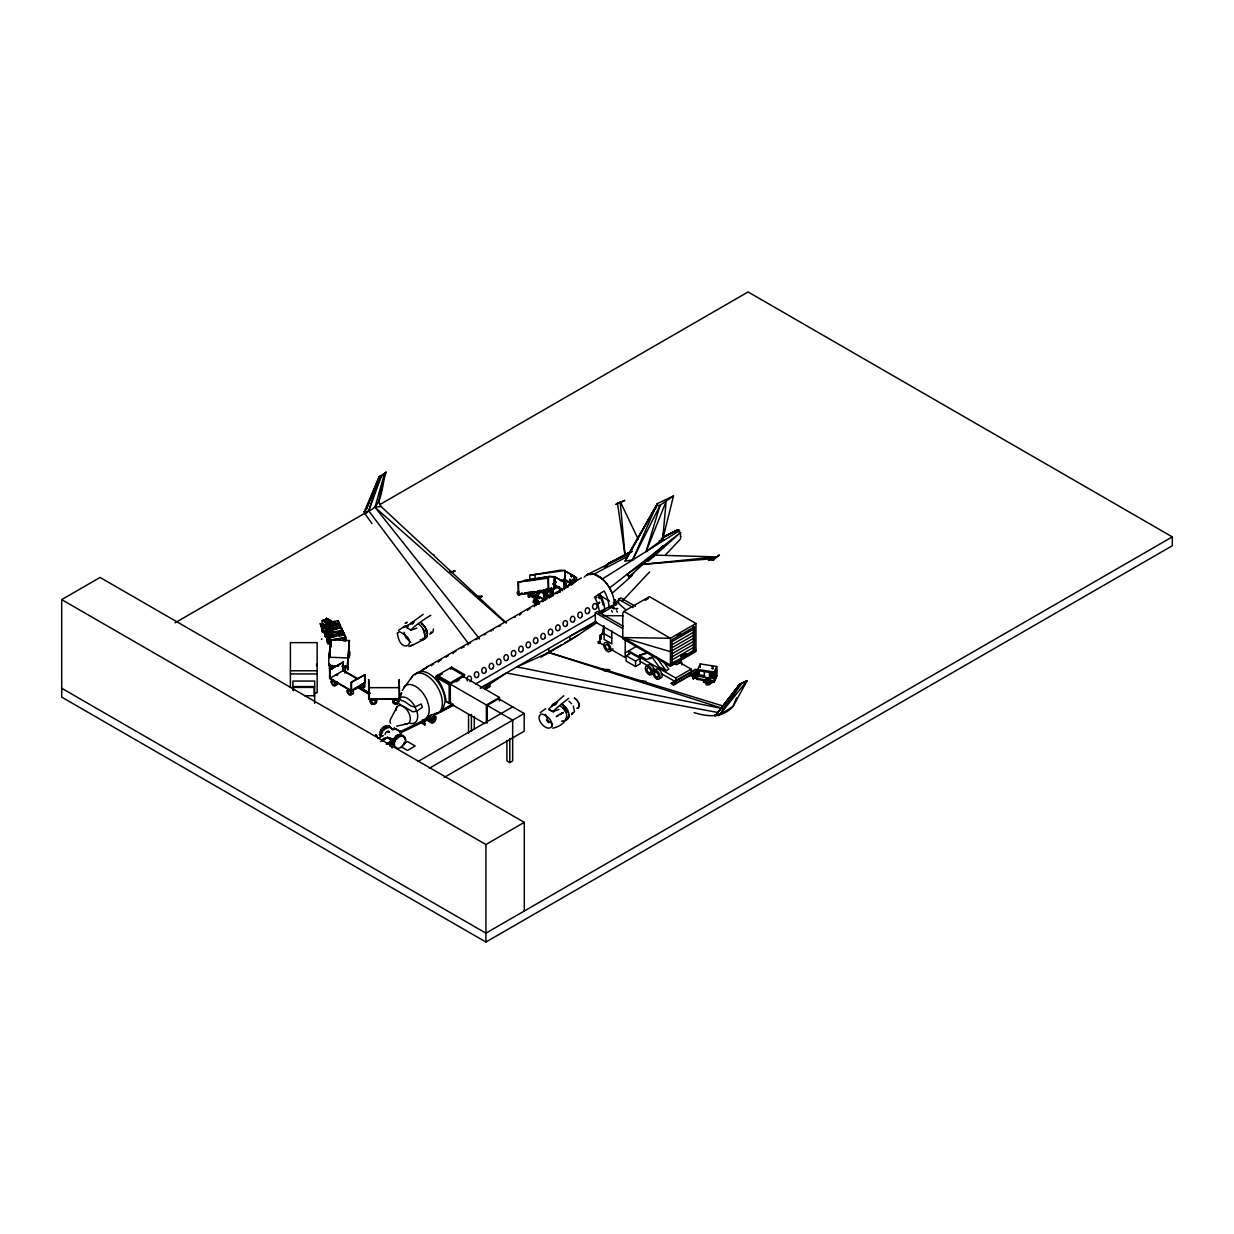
<?xml version="1.0" encoding="UTF-8"?>
<svg xmlns="http://www.w3.org/2000/svg" width="1234" height="1234" viewBox="0 0 1234 1234"><rect width="100%" height="100%" fill="white"/><g stroke="black" fill="none" stroke-linecap="round" stroke-linejoin="round"><path stroke-width="1.5" d="M326.177 634.153L326.47 633.289L325.575 633.69M326.486 633.721L325.791 633.351M327.596 626.209L327.612 621.165M539.813 590.284L539.813 593.415L538.626 594.094L538.626 590.978M532.24 594.372L532.24 592.521L534.075 591.456L538.626 594.094M420.208 639.798L423.092 639.844C427.874 635.34 423.247 627.489 418.912 624.311M326.47 633.906L325.745 633.243M546.986 589.25L547.911 589.266M615.411 602.886L615.427 601.359M329.509 668.273L329.617 666.622M329.833 666.298L329.941 664.648M347.803 667.347C347.464 675.661 348.636 661.162 347.726 667.455M349.299 654.699L349.392 656.01M349.5 654.359L349.608 652.709M425.082 636.451L423.108 628.908M424.018 638.981L422.444 638.595L425.314 638.641C430.095 634.137 425.483 626.286 421.133 623.108L422.475 624.281M567.81 719.036L565.388 720.255C572.699 717.633 567.316 707.067 562.288 704.521M327.056 629.664L328.738 630.296L329.154 633.644M328.738 630.296L330.218 626.841L328.491 626.579L327.072 629.618L328.815 629.88M345.458 667.178L345.474 668.088L345.551 666.067M662.859 533.828L662.689 539.428L646.107 551.521L660.097 505.261L673.486 495.975L662.689 539.428L659.187 541.016M326.439 619.746L326.902 620.054A1.589 0.91 60 0 0 326.1 619.699L325.668 619.838A1.589 0.91 60 0 1 326.424 620.455L326.917 620.193M326.254 620.378L325.375 619.746M387.152 744.333C401.497 741.588 385.394 733.089 381.692 740.755M329.54 666.746L329.725 663.892M329.833 667.779L329.91 666.175M332.039 665.234L331.961 669.414M345.366 665.758L345.366 670.216L345.659 666.792M349.284 653.202L349.284 657.66L349.453 655.285M349.5 655.856L349.577 654.236M536.188 600.727L533.489 602.285L533.304 601.189A5.013 2.9 60 0 1 536.065 599.539A5.013 2.9 60 0 1 539.721 603.349M570.031 580.319L571.249 581.168L573.085 580.073L572.561 579.301L573.1 580.057L571.249 581.168L570.062 580.335M329.308 631.515L331.499 631.901L329.833 635.294L327.704 634.97L330.388 629.17L332.532 629.51L331.745 631.176L330.002 631.361M393.091 743.408L392.381 741.31L393.523 741.14L387.383 737.562M517.694 592.644L518.373 592.844M518.511 592.49L518.928 591.61M332.131 665.913L332.1 667.563M596.392 597.78L596.963 597.457M537.037 603.981A1.758 1.018 60 0 1 536.667 603.195L536.667 602.13A1.758 1.018 60 0 1 537.299 601.729L538.209 602.192A1.758 1.018 60 0 1 538.734 602.871A1.913 1.111 60 0 0 536.713 601.776A1.913 1.111 60 0 0 536.836 604.12M716.306 676.433L716.306 675.584M329.663 665.712L329.848 665.419M329.786 667.224L329.617 669.599L329.601 667.501M347.849 666.422L348.019 664.046L348.034 666.144M347.973 667.933L347.787 668.211M349.33 653.773L349.5 651.398L349.515 653.496M680.52 537.345L680.52 533.535M327.18 631.823L327.457 630.867L326.532 631.5M328.383 627.458C329.185 628.708 328.229 626.471 328.846 628.121M330.064 632.44C328.074 634.261 330.727 631.7 329.817 633.135M330.002 632.857L328.969 633.273L329.601 632.672M332.44 626.687L332.44 628.276L330.743 627.628L332.347 628.924L331.699 627.798L330.758 629.417M332.64 627.983L332.393 628.924L332.285 628.137M537.16 592.706L536.991 591.718M321.287 626.533C325.221 641.695 318.063 621.72 324.881 625.407M325.174 630.728L324.357 631.546M338.795 624.851L339.196 623.509L340.306 626.841M381.676 735.665L380.89 734.091L382.309 733.058L381.676 731.777L382.741 732.163L382.355 730.621L384.514 729.834L384.082 728.692L386.026 728.646L385.131 727.921L387.615 727.859L386.566 726.332L383.851 726.625L384.73 727.366L383.064 727.165L382.339 727.782L383.219 728.507L381.028 729.263L381.584 730.497L380.488 730.112L380.936 731.685L379.702 731.855L380.365 733.459L379.362 734.415L380.596 736.605M568.905 714.964L567.671 718.435L565.619 719.376M538.163 602.161C539.798 606.202 533.412 597.966 536.204 605.262A2.36 1.357 60 0 1 535.911 601.729A2.36 1.357 60 0 1 538.579 604.29M328.861 657.259L330.851 639.844L349.438 640.569L347.386 666.422L341.818 666.206M329.879 656.164L330.064 647.171M347.386 666.422L349.438 640.569M563.815 580.566L564.848 580.52M329.262 635.34L329.231 639.628M396.901 706.943L391.409 717.648C391.996 716.445 388.479 721.674 390.669 723.278M422.599 722.075C419.699 723.386 423.293 721.288 421.241 723.201C423.324 723.556 422.043 720.671 420.948 722.414C420.979 724.512 423.709 722.306 422.506 723.417M424.419 723.232C425.591 725.669 423.771 723.864 425.607 723.726C423.617 725.083 427.165 724.42 423.725 724.281C427.211 721.828 423.617 727.304 424.65 723.17M424.573 724.96L424.558 723.818M614.285 608.254L612.496 607.776L613.838 609.025L614.409 607.868M699.262 676.433L699.262 670.849L709.427 672.422L709.427 678.006L699.262 676.433L699.524 674.905L704.614 675.692L704.352 677.219L704.352 671.635M422.352 722.137L421.334 723.031M424.342 724.497L424.712 723.911M393.199 744.503L395.034 746.986L393.692 744.642L394.556 745.058L394.217 741.233L395.25 741.603L394.803 740.03L396.839 739.166L396.376 737.994L398.258 737.839L397.379 737.114L399.831 736.883L398.752 735.341L396.854 735.31L396.083 735.803L396.978 736.544L395.327 736.436L395.528 737.839L393.461 738.672L394.047 739.937L392.427 740.462M535.849 600.48L536.065 601.313L535.849 600.48A3.887 2.237 60 0 1 536.142 599.94M602.038 634.507L603.75 625.947M329.293 636.034L331.422 636.358L331.499 631.901M392.736 739.12L398.659 735.479M431.746 718.898C432.779 722.8 433.967 714.717 431.838 719.407M537.608 601.791C538.78 603.318 536.605 604.382 537.191 602.932M538.718 604.321L538.209 602.948M424.542 724.713L424.388 724.25M422.259 723.587L421.581 721.72L423.632 723.864L425.637 720.132L423.216 722.785L425.637 720.132M714.625 680.057L716.491 674.643L716.491 668.165L714.44 672.592L714.44 679.07M716.399 676.247L716.399 675.384M355.13 689.158L355.932 689.158M422.105 722.769L421.519 721.628M426.964 636.713L427.303 635.248M330.928 636.173L329.308 639.706M568.55 717.88L568.92 716.399M405.508 742.266L405.739 741.403M394.34 728.214L400.649 731.5L400.402 734.739M427.859 716.229L428.244 717.077M432.61 718.959L432.61 718.065M365.295 514.162L364.184 511.925C383.481 509.935 381.105 485.764 386.088 472.19L379.1 476.956L368.781 510.861L365.295 514.162L371.928 523.555M331.36 629.834L330.496 630.019L331.144 629.525M536.589 602.254L538.672 603.765M538.548 603.734L538.07 602.5L538.795 602.871A2.113 1.219 60 0 0 537.361 601.575M328.815 628.029L328.892 627.103M332.378 628.692L331.73 628.445M536.836 603.441L538.487 602.285M655.408 509.071L657.275 503.642L673.486 495.975M329.077 633.844L325.73 633.335M330.619 630.636L330.758 629.062L329.925 630.158M332.023 629.325L331.344 631.114M632.61 559.989L657.275 503.642L625.098 561.054L632.61 559.989L660.097 505.261L656.565 505.662L626.98 556.735L594.017 574.149L586.782 574.782L584.222 577.157M421.303 722.831L421.596 723.217M384.298 475.537L386.088 472.19L381.183 476.478L368.781 510.861L468.041 643.037M324.527 621.103L324.126 620.964A1.589 0.91 60 0 1 324.928 621.535L324.851 620.887M330.203 620.702L329.385 620.239L330.218 620.687A1.589 0.91 60 0 0 329.416 620.224L328.984 620.702A1.589 0.91 60 0 1 329.709 621.103L329.154 620.779M329.894 623.772L329.879 623.926A1.589 0.91 60 0 0 329.077 623.417L328.583 623.772A1.589 0.91 60 0 1 329.401 624.157L329.185 623.463M332.255 625.067L330.635 627.474L330.558 622.63L332.301 621.627L336.666 624.157L335.108 625.052L330.727 622.538M333.01 623.077L339.088 623.309M333.026 623.016A1.589 0.91 60 0 1 333.828 623.478L333.134 622.738M331.761 628.445L332.625 628.214M431.221 631.87L429.848 634.276M379.1 476.956L366.282 509.102L364.184 511.925L379.1 476.956L381.183 476.478L380.195 475.599L366.282 509.102L368.627 503.95M646.107 551.521L666.129 501.451L662.689 539.428L664.077 540.245M736.652 697.765L733.027 706.48C722.522 718.203 707.838 716.908 694.11 712.604M571.851 714.255L572.422 712.882M398.011 700.31L401.682 692.721L399.754 698.028L401.143 700.496C406.618 701.02 409.441 707.144 415.087 706.897L421.226 703.997L422.429 707.298L416.83 711.185L412.835 711.802L397.703 703.056M331.113 629.417L330.496 630.173L330.789 629.417M331.776 628.476L330.882 630.219M402.253 690.438L412.264 676.448M436.975 713.036A22.798 13.158 60 0 0 440.322 712.003L442.883 709.627L445.042 701.575A22.798 13.158 60 0 0 433.088 676.695A22.798 13.158 60 0 0 414.963 674.89M571.342 584.715L572.807 584.098M377.265 485.07L381.183 476.478M321.534 639.474L321.904 638.672M325.745 634.245L325.205 635.34M325.051 635.325L325.714 633.597M324.897 636.374L325.714 634.261M326.516 633.119L325.745 634.754L327.38 634.955L328.121 633.366L326.979 634.893L326.917 632.934M326.979 632.656L327.735 631.037L328.182 633.057L328.182 631.145L326.532 630.852L325.776 632.471L327.38 632.718L328.136 631.098M328.275 629.803L329.771 626.841M325.437 634.199L325.807 635.202M325.205 636.482L326.27 636.651L326.779 633.752L326.809 635.356M326.779 635.587L326.27 636.651L324.851 636.389L325.174 635.479M330.018 631.392L329.817 631.746M330.311 630.127L330.851 629.047M328.784 634.014L330.234 630.913M329.293 635.217L330.897 631.762M332.563 630.25L333.612 628.06A1.589 1.249 24.9 0 1 334.522 627.705L334.491 627.504A1.589 1.249 24.9 0 0 333.535 627.828L333.843 627.844M333.704 629.448L332.794 629.818A1.589 1.249 24.9 0 1 333.751 629.371L334.491 627.504M331.36 635.587L332.517 634.029L331.314 635.541M331.422 636.358L329.848 639.783L327.642 639.382L327.642 635.294L329.771 635.633L329.771 639.706M690.068 675.553C689.868 672.777 690.5 677.759 693.354 676.062L697.133 679.394L704.707 680.566M692.752 674.921L693.678 674.258L693.755 678.7L692.69 678.53L693.755 678.546M692.752 675.291L694.48 675.137L692.937 674.905M692.69 678.53L694.032 677.944L693.755 678.7M697.673 678.577L697.673 669.46L700.233 663.923L716.753 666.483L716.753 676.494L714.178 682.032L710.398 681.446M703.503 681.785L706.388 678.762L709.997 679.317L712.265 681.739L711.648 683.05L709.272 680.829L705.894 680.304L703.503 681.785L705.771 680.073L709.396 680.628L711.648 683.05M703.874 681.847L706.496 679.009L709.874 679.533L711.895 681.677L711.293 682.988M705.894 680.304L706.388 678.762M709.272 680.829L709.997 679.317M714.178 682.032L714.178 672.021L716.753 666.483M714.44 674.797L716.491 670.37M716.753 675.6L714.178 681.137L697.133 678.499L693.354 675.152L693.354 676.062M387.692 737.3L381.769 741.218M421.92 722.677L423.632 723.864M326.054 619.067L328.491 620.039M328.151 620.501L328.043 620.378A1.589 0.91 -60 0 1 328.753 619.561L328.568 619.777M423.154 723.587L425.159 719.854M325.915 619.159L326.486 618.219L328.861 619.622L326.223 618.635M558.94 709.442L552.477 711.756L548.76 708.995L563.784 695.745M553.65 711.787L555.269 709.195L568.596 698.321M431.021 718.82L431.622 717.772M625.098 561.054L656.565 505.662M393.985 729.664L394.17 728.106L400.279 731.639L400.649 734.754M410.783 624.219L411.462 623.062M623.895 611.385L622.769 613.236L622.769 638.765L670.432 666.283L695.961 651.537L695.961 623.509L649.423 596.639L623.895 611.385L670.432 638.256L695.961 623.509M407.035 626.995L407.174 627.875L408.886 624.666L423.169 614.362M416.676 628.091C401.266 634.677 428.09 616.491 430.789 615.334M329.108 623.17L328.383 622.584L327.488 623.91M552.693 728.153C565.481 725.885 572.607 713.591 560.205 705.802M728.862 701.082L720.594 713.668L747.141 680.628L740.23 683.775L714.872 715.982L720.594 713.668L739.135 684.824L747.141 680.628L733.027 706.48L718.358 715.581L714.548 714.98M732.996 694.788L740.23 683.775M578.376 708.1C580.859 704.552 577.435 700.002 574.319 698.028M557.922 715.951L556.241 716.676L558.508 714.964M720.594 713.668L741.233 684.037L739.135 684.824L715.982 715.026L739.135 684.824M537.993 603.981L537.592 602.948L537.33 604.197M614.733 600.017C617.093 600.649 614.054 599.323 615.396 600.387M404.181 744.858L402.685 744.873M326.594 618.28L326.64 618.388A1.589 0.91 -60 0 0 325.93 619.221M389.126 732.441L388.355 731.669L387.954 732.533M633.705 573.193L629.433 576.509L663.105 546.215L663.722 547.526L663.105 546.215L655.146 555.13L627.366 574.072L629.433 577.959L627.366 574.072M622.491 600.85L649.67 571.851M665.203 555.269L680.721 538.703M570.494 584.206L572.237 583.111L569.383 584.191L571.064 584.978M617.632 601.452L616.398 601.482M344.579 636.05L346.106 640.616M344.888 637.253L345.52 640.631L344.888 638.718M536.481 598.536L537.962 597.827M614.1 604.351L615.272 605.354L616.907 603.827L615.257 605.323L613.822 604.598M425.823 667.933L427.103 667.1L425.992 667.748M426.193 667.625L425.622 668.057M536.898 592.922L537.453 591.765M573.702 582.109L575.183 581.152M325.467 619.946L325.822 619.977M328.691 623.432L330.542 624.512M632.286 575.414L612.141 593.292C608.686 585.07 602.763 577.08 594.017 574.149L602.362 578.962L679.502 530.574L678.083 529.756L661.285 538.626M648.004 561.47L680.721 532.425L609.581 587.955M708.331 560.359L713.992 559.835L713.992 558.57L712.635 560.375L719.422 555.022L713.992 558.57L642.282 564.385L663.105 546.215M402.87 746.323L401.266 746.2M332.748 629.772L333.226 629.309M615.627 504.351L624.774 500.372L621.843 501.868M561.624 721.227L565.727 720.332M412.449 622.291L411.462 623.077L413.791 621.998M553.279 704.074L551.521 706.064L553.279 704.059L556.364 704.059M412.264 624.08L413.112 623.417M554.313 703.596L556.812 702.424L555.362 702.778M540.276 712.65L545.675 708.625M548.806 591.626L549.022 591.472A4.705 2.715 60 0 1 550.58 591.487M425.437 637.901L426.285 637.299A8.437 4.643 62.8 0 0 426.933 636.405M478.422 598.937L482.108 596.331L476.278 595.96M559.619 714.856L561.717 713.283L559.449 714.409M643.546 683.081L645.999 681.338L640.168 680.967M551.505 595.945L550.595 596.577A2.977 0.925 -43.5 0 1 552.261 595.791M398.582 630.343L405.384 625.746M674.736 532.548L675.584 532.224M677.42 530.99L680.165 532.579M541.001 657.136L570.093 640.338L596.762 622.754M555.254 593.847L560.483 591.672M452.014 572.823L454.93 571.034L454.035 570.509M560.946 714.008L563.306 712.558L561.038 713.931M423.092 639.86L410.243 646.338M453.618 705.293L440.322 712.003L453.14 704.352M480.381 688.063L485.193 685.194L485.471 689.204L490.222 686.459M631.87 551.135L607.56 563.892L607.56 565.326L604.228 567.023M571.512 575.337L571.496 576.587C574.18 576.016 569.321 574.643 571.496 576.587L571.99 575.538M379.949 504.521L748.082 291.964L1172.3 536.883L1172.3 545.752L485.918 942.036L61.7 697.117L61.7 599.616L100.077 577.45L524.296 822.368L524.296 911M175.043 622.815L364.955 513.174M324.187 620.748L324.773 620.856A1.589 0.91 60 0 1 325.421 621.257L325.452 621.134M325.884 620.116L326.393 619.823M325.421 621.149L324.727 621.412M326.933 620.872L329.308 619.915L331.437 621.149M328.815 625.407L326.177 627.026C318.033 624.697 324.064 622.26 327.056 626.517M322.244 624.759L323.354 623.833M322.259 620.687L326.131 622.908L327.874 622.723M326.331 626.934L326.331 623.278L327.596 622.553M331.53 621.304L329.879 622.044L327.766 620.872M327.488 625.808L328.645 625.144M329.817 625.268L330.99 624.589L330.866 627.35M330.943 625.499L333.211 626.224L333.211 627.828L332.208 628.399L332.208 627.443M332.671 625.345L332.162 625.669A1.589 0.91 60 0 0 331.36 625.268L331.853 624.882A1.589 0.91 60 0 1 332.686 625.329L332.609 625.422A1.589 0.91 60 0 0 331.853 624.99L330.866 625.792M334.553 623.787L334.414 623.478M331.236 621.473L331.159 625.916M335.278 629.433L335.278 625.36L336.851 624.45L336.851 628.538L335.093 629.556L332.193 627.875M332.116 627.335L327.642 626.085M364.724 674.489L364.724 682.649L351.181 690.469L351.181 682.309L365.033 674.674L365.033 683.405L351.505 691.21L329.601 678.561L329.601 669.846L343.129 662.041L343.53 670.432L358.199 678.885M329.601 669.846L343.53 662.257M407.852 625.36L406.217 626.286M329.987 670.077L329.987 678.237L343.53 670.432M518.064 582.093L543.67 577.867L548.451 578.129L548.652 589.806L518.28 594.788L518.064 582.093L548.451 578.129M529.71 575.368L560.406 570.201L565.187 570.463L529.71 575.368L529.818 580.798M535.217 574.196L534.924 579.857M351.181 682.309L365.033 674.674M357.644 687.261L358.678 686.675L369.845 693.122L368.812 694.125L357.644 687.261L368.812 693.724L369.845 693.122M549.624 576.432L524.049 580.643L549.624 576.432L554.405 576.679L554.236 588.587L554.405 576.679M522.198 592.814L518.99 594.665L517.216 593.647L517.216 592.197L518.666 593.292M562.581 590.685L554.59 586.119L554.791 576.849L564.447 582.093L564.447 588.757M571.095 582.972L564.848 579.363L565.064 570.91L576.679 577.62L576.263 580.998M532.27 593.03L529.185 594.819L535.741 598.598L538.163 597.611L535.741 599.014L529.185 595.22L532.27 593.431M528.106 592.243L528.106 596.762L529.016 597.302L532.178 595.467M552.986 583.867L556.195 582.016M553.048 584.191L556.025 582.479M560.637 580.767L564.848 579.363M555.069 576.679L555.146 586.644L554.436 584.33L555.331 584.854M538.209 595.235L535.988 596.516L531.391 593.862M554.791 586.181L555.608 585.718M564.339 580.674L569.738 582.957M551.721 588.155L548.251 590.037L548.035 578.36M564.447 582.093L564.586 589.173M564.848 571.049L574.442 576.324L574.442 581.461M555.223 587.77L558.971 586.674L555.223 587.77L554.714 586.551M537.376 591.256L554.467 588.572L557.444 586.86M533.258 602.13L534.183 601.59M581.415 577.898L422.892 669.414A22.798 13.158 60 0 0 420.331 671.79M537.006 603.889L538.471 602.871M436.265 676.031L451.629 667.162L464.524 674.612L464.524 675.939L449.161 684.808L436.265 677.358L436.265 676.031L449.161 683.482L464.524 674.612M439.057 675.754L442.312 673.872M456.025 681.739L459.31 679.841M597.996 603.534L599.508 602.593M622.769 637.855L595.328 621.998L595.328 612.666L597.472 611.432L623.293 626.348M625.561 609.611L618.573 603.395L618.573 599.246L620.856 597.935L635.387 606.31M377.943 738.518L381.105 736.683M382.355 736.189L383.342 735.603M475.707 683.867L595.266 614.841M598.583 612.928C598.953 610.398 623.509 601.498 613.807 604.136M600.711 613.699L613.699 606.202M380.735 741.403L387.877 737.269M450.317 702.763L450.317 682.818L437.422 675.368L436.265 677.358A31.652 18.279 60 0 1 446.091 701.652L449.161 703.426L451.089 702.316M389.512 739.598L390.792 738.364L390.792 739.845M442.883 709.627L452.647 703.997M480.319 688.017L595.868 621.304M397.41 736.605L393.091 739.721L395.96 738.071M440.322 712.003L451.937 705.293M582.988 629.633L594.649 622.908M386.227 744.04L392.998 740.261L386.967 743.747M387.09 743.963L393.029 740.523M485.147 688.773L488.448 686.86M546.23 653.511L561.084 644.935M564.385 643.022L577.589 635.402M645.12 600.326L648.297 598.49M404.443 743.346L407.513 741.572L415.195 745.999L407.513 750.442L401.374 746.894M602.562 633.86L599.971 635.371L599.971 643.238L598.12 643.099L598.12 641.495L599.971 641.649M450.317 684.145L486.397 704.969L499.446 697.441L499.446 700.989M487.168 723.139L487.168 705.416L498.675 698.768L524.188 713.499L524.188 731.222L444.286 777.343M417.771 761.64L512.665 706.851M625.222 652.832L636.42 646.369M429.278 768.288L524.188 713.499M626.116 655.686L630.79 653.002L640.215 658.447L640.215 663.83L635.556 666.514L626.116 661.069L626.116 655.686L635.556 661.131L640.215 658.447M663.306 661.409L668.843 669.183L666.082 670.772L658.725 666.53L652.585 657.815L646.493 659.465L639.351 655.347L646.94 652.447M677.358 635.479L680.551 633.628M672.422 662.704L683.821 656.997L683.065 654.946L683.065 656.55L693.338 650.626L694.387 651.243L694.387 626.857L672.006 639.767L672.006 664.154M672.561 641.294L693.338 629.294M672.561 644.333L693.338 632.348M672.561 647.387L693.338 635.387M672.561 650.426L693.338 638.441M672.561 653.48L693.338 641.479M672.561 656.534L693.338 644.534M672.561 659.573L693.338 647.588M681.23 657.614L681.23 656.01L683.065 654.946M684.793 654.035L686.089 654.005L685.425 655.408L685.425 654.406M686.089 654.005L681.476 656.704L684.993 654.313L686.089 655.023M681.831 656.904L684.993 654.668M695.961 650.333L670.432 665.08L622.769 637.562L670.432 638.256L670.432 666.283M679.302 663.136L676.541 664.74L673.594 663.028M506.912 740.493L506.912 760.915L509.796 762.581L512.665 760.915L512.665 720.147L487.168 705.416M628.646 654.73L628.646 650.858L675.708 678.021L691.148 669.106L691.148 672.977M671.173 683.22L695.652 669.09L697.95 670.417L673.471 684.546L671.173 683.22L673.471 685.163L697.95 671.018L695.652 669.692L672.808 682.88M61.7 599.616L485.918 844.519L524.296 822.368M1172.3 536.883L485.918 933.166L61.7 688.248M536.836 603.303L537.762 602.655M403.472 627.597L405.369 626.563M596.331 621.627L569.83 636.328L570.093 640.338M404.366 627.304L405.199 626.841M631.885 551.289L607.56 563.892L614.501 560.946M401.358 747.465L397.518 748.483L395.05 746.539M407.914 625.252L406.372 626.024M663.722 536.852L676.849 530.188L663.985 536.559M408.932 646.57L412.835 644.626M629.309 553.727L586.782 574.782A22.798 13.158 60 0 1 603.704 580.227A22.798 13.158 60 0 1 614.254 602.192M399.97 731.808L427.195 718.558M400.541 732.934L427.782 719.684M390.345 745.999C394.062 743.362 388.34 740.909 389.898 745.999M705.987 680.119L707.329 679.518M708.918 684.068L710.26 683.466M490.129 685.132L485.332 687.199L506.341 672.993L718.08 712.527M398.952 736.143L402.886 736.297L402.006 735.572L404.181 736.729M396.484 726.163L406.726 723.972M605.601 670.787L609.75 670.031L606.218 670.648M427.242 716.769L438.533 712.388M617.447 504.089L617.447 502.84L624.928 554.375L631.87 551.706M571.512 714.609L574.504 711.586L573.301 706.002M430.681 633.597L432.918 632.039L433.458 628.97M576.88 708.285L578.33 707.761C580.566 704.321 577.651 700.017 574.566 698.135M429.679 717.941L428.692 718.404L429.432 718.882M537.561 592.706L537.145 591.626M698.012 673.456L692.752 674.643M693.539 675.044L698.105 673.764M698.166 674.319L693.539 675.677L690.253 675.168M697.133 679.394L697.318 678.114L693.817 675.013L693.817 675.923L698.105 674.659M557.382 702.578L555.346 703.534A8.437 5.09 57.1 0 0 554.652 704.46M431.283 720.918L432.131 720.671A2.345 1.357 -60 0 0 433.581 718.882M563.306 721.551L564.709 721.18M639.351 655.347L649.007 652.724M649.254 657.876L652.292 657.043M429.031 719.021L427.257 718.003M430.25 716.784L428.938 716.491L430.203 716.707M538.764 598.49L538.98 598.783M432.131 716.815L433.581 716.954M554.02 705.138L555.269 704.815M429.725 717.571L428.707 718.173L429.648 717.91M396.577 736.42L396.176 737.284M477.743 597.148L482.108 596.331M449.639 571.959L454.93 571.034M333.334 629.34L333.519 629.325A1.589 1.249 24.9 0 0 332.686 629.664M534.014 591.626L524.265 593.323L534.168 591.78M537.762 591.04L541.51 590.438M545.243 589.852L554.606 588.371M518.28 594.788L548.513 590.006L548.513 588.711M330.943 621.843L338.147 620.733L339.088 622.769M330.943 622.383L334.553 621.828M338.394 634.245L343.792 633.412L342.867 630.898L324.866 634.23L320.146 623.509L321.087 625.545L324.696 624.99M335.679 623.741L339.288 623.185L340.414 626.147L338.147 620.733M321.287 625.962L322.228 627.998L329.432 626.887M336.635 625.777L340.229 625.206M329.617 627.273L322.228 628.538C320.346 626.286 323.339 634.878 322.228 627.998M336.805 626.162L340.414 625.607L341.525 628.538M329.617 627.828L322.413 628.384L323.524 631.33L327.118 630.775M323.385 630.497L326.995 629.942M335.987 628.553L341.386 627.72M327.118 630.219L323.524 630.775L324.65 633.752M334.321 629.109L341.525 627.998L342.651 630.975M331.853 632.101L342.651 630.42M337.468 632.286L341.062 631.731M325.807 635.68L343.792 632.903M325.807 636.189L343.931 633.196L344.379 634.708M327.735 636.204L333.134 635.371M325.93 635.973L326.393 636.945L344.379 634.168M326.547 637.855L344.548 634.523L345.952 637.546L327.951 640.878L326.393 636.945M331.792 636.667L335.386 636.112M338.98 635.541L342.589 634.986M331.946 637.022L335.555 636.466M339.149 635.911L342.743 635.356M326.547 637.315L327.951 640.323L345.952 637.546M380.951 506.418L374.997 507.267L384.144 474.781L378.715 501.929L380.951 506.418L506.387 623.031M572.437 584.222L571.296 583.99M642.282 564.385L716.029 556.889L655.146 555.13L655.146 553.696M569.599 579.209L570.231 579.348M290.406 670.772L317.153 670.772M290.406 673.934L317.153 673.934M292.89 686.567L314.67 686.567M369.228 687.662L399.199 687.662M314.67 692.845L317.153 692.845L317.153 642.636L290.406 642.636L290.406 687.323M304.721 695.729L314.67 695.729M399.646 699.277L368.673 699.277L368.673 679.502L369.228 698.722L399.199 698.722L399.199 679.502L399.646 697.534M603.01 615.612L623.324 615.751M608.856 669.507L602.902 669.414L604.459 670.957M548.96 709.874L553.557 711.586M347.386 657.938L328.799 657.198L328.799 665.697L338.101 666.052M338.64 665.681L337.221 666.021M336.188 674.489L337.607 674.535M336.188 674.875L337.607 674.936M549.238 576.648L554.035 576.91M411.524 629.772L410.382 629.695L411.616 629.972M697.673 669.46L714.178 672.021M711.062 673.024L712.943 673.317M711.062 673.378L712.943 673.656M711.062 673.718L712.943 674.011M711.062 674.072L712.943 674.366M711.062 674.412L712.943 674.705M711.062 674.767L712.943 675.06M711.062 675.121L712.943 675.414M711.062 675.461L712.943 675.754M711.062 675.816L712.943 676.109M711.062 676.17L712.943 676.463M711.062 676.51L712.943 676.803M711.062 676.864L712.943 677.158M711.062 677.219L712.943 677.497M711.062 677.559L712.943 677.852M690.068 674.643L694.48 675.137M711.062 677.913L712.943 678.206M330.434 629.217L332.578 629.556L332.177 633.674M330.002 631.839L329.941 630.219M326.27 634.847L325.174 634.847L325.174 636.451M328.429 623.016L330.835 624.342L329.679 625.006L327.627 623.833M334.26 623.155L333.612 622.784A1.589 0.91 60 0 1 334.321 623.201L334.244 623.062M722.414 708.563L516.938 666.869L548.945 652.555L723.448 706.141M616.275 602.254L617.802 602.315L617.663 601.251M329.555 620.424L329.385 620.347A1.589 0.91 60 0 1 330.203 620.81M328.475 620.347L329.648 620.918M622.769 637.562L670.432 651.66M722.476 708.347L548.945 652.555L548.667 648.56M329.062 623.818L329.17 624.049M360.914 686.52L360.914 684.824M552.647 724.127L548.143 720.857L545.459 714.347M536.744 593.276L537.129 592.582M323.107 620.162L327.133 622.538L327.211 626.44M410.783 642.312L405.724 637.531M651.012 673.178L651.706 673.563A5.059 2.915 60 0 0 652.987 673.656M678.083 529.756L679.502 530.574M694.387 626.857L693.338 626.24L693.338 650.626M618.573 599.246L633.104 607.637M574.442 576.849L574.859 581.708M598.182 594.541L609.473 601.051M564.339 580.381L564.617 579.486M554.791 576.849L566.406 583.543L565.99 586.937M564.169 582.787L564.586 587.631M681.23 656.01L681.986 658.061M555.069 585.009L562.874 589.513M595.328 612.666L622.769 628.507M678.176 661.609L691.148 669.106M545.613 594.526L548.559 596.223M545.613 594.927L548.559 596.624M611.771 638.086L604.105 633.659L599.971 635.371L601.128 636.034L601.128 639.382L599.971 638.703M599.971 637.592L601.128 638.271M640.014 661.285L648.128 665.974M652.987 668.782L656.226 670.664M661.1 673.471L675.708 681.893L675.708 678.021M599.971 643.007L604.706 645.737M609.442 648.482L625.222 657.599L625.222 640.076M433.427 554.56L434.322 555.084M499.446 697.441L463.367 676.602L463.367 675.276L450.472 667.825L450.472 669.167M329.015 620.085L331.144 621.319M331.9 621.859L336.28 624.389M327.612 621.088L327.843 624.003M340.692 628.831L341.71 629.433M327.396 622.183L323.539 619.962L322.043 620.81L322.043 624.404M331.745 625.283L333.118 626.07M331.36 625.499L332.733 626.301M330.727 626.533L332.224 627.258M447.248 701.868L484.761 723.525M357.212 678.885L343.129 670.756L343.129 662.041M369.845 693.523L358.678 686.675M329.987 678.237L351.181 690.469M540.322 591.641L550.133 597.349L550.117 588.171M532.24 592.521L545.32 600.125M535.433 596.238L538.78 598.182M533.844 596.331L537.222 598.089M431.021 720.749L432.471 720.887L434.137 717.987A2.345 1.357 -60 0 0 432.471 717.031M407.097 627.659L410.459 629.895M561.501 703.534L567.671 710.167M613.283 602.362L614.409 603.164M568.164 586.906L567.409 586.351L567.532 587.137M708.979 679.795L710.784 682.232L709.689 684.7L706.696 685.024L704.892 682.587L706.758 680.752L709.72 682.063L710.213 683.466M390.314 727.536L391.209 728.276L388.386 725.762L389.265 726.502L385.378 725.901L386.273 726.641M391.702 728.6L392.582 729.325L390.098 727.057L388.247 726.795L389.142 727.52L388.371 727.644L386.566 726.332M404.968 739.798L405.863 740.523L404.86 738.194M403.842 743.284L404.721 744.009L404.428 742.081M563.737 705.632L568.581 712.836M693.817 675.923L697.318 679.024M504.644 622.09L374.997 507.267L479.517 638.796M421.889 623.139L426.285 629.016A8.437 4.581 62.2 0 1 427.458 633.89M568.982 701.159L571.62 703.735M391.872 729.001L392.844 730.019M398.659 735.834L397.595 734.924L401.358 734.569L405.168 737.623L402.916 735.819L404.336 737.886M421.935 721.427L423.678 723.078M546.384 719.993L548.575 722.646M327.689 639.011C324.866 639.644 330.11 649.269 328.09 640.23M330.033 643.793L330.45 639.86M564.74 710.229L563.29 708.316L565.789 712.172M656.102 656.781L666.082 670.772M612.419 612.172L611.524 610.491M423.987 625.731L425.344 627.72M553.495 594.186L553.079 593.523A4.705 2.715 60 0 0 552.292 592.629M539.304 602.886L538.656 601.853A4.705 2.715 60 0 0 534.6 599.786L533.489 602.285M404.274 736.899L405.739 738.935M638.209 539.165L620.193 501.559L624.928 554.375M616.676 610.799L617.308 612.157M341.386 628.26L345.952 638.086M391.857 740.739L392.073 747.897L391.872 740.693M538.178 602.67L538.487 603.457M405.03 636.204L404.089 632.271M425.468 629.649L426.054 631.376M344.888 640.199L345.289 641.433M324.357 626.394L324.758 627.628M343.037 638.564L343.114 640.215L342.713 638.641M390.792 739.058L390.083 739.752L390.083 738.78M390.792 739.552L390.654 738.456M343.345 637.87L343.746 640.97M426.995 631.669L427.334 633.566M340.013 626.749L340.075 627.612M330.296 626.887L330.296 630.512M564.817 570.679L564.987 580.69M518.465 581.862L518.696 594.541M571.481 575.167L571.512 576.802M700.233 663.923L700.233 667.579M693.184 674.18L693.045 678.268M685.472 653.65L685.425 655.408M635.556 661.131L635.556 666.514M611.771 630.543L611.771 643.824L604.105 639.397L604.105 626.116M599.169 642.112L599.169 643.701M574.211 576.448L574.211 581.445M565.064 570.91L565.064 580.258M563.722 578.977L563.722 580.875M554.467 587.276L554.467 588.572M553.218 588.695L553.218 595.744M551.583 587.878L551.583 596.685M546.785 599.462L546.785 588.896L545.15 589.837L545.15 598.644M543.67 590.068L543.67 601.081A5.013 2.9 60 0 0 537.638 597.996M529.016 592.767L529.016 597.302M509.796 738.456L509.796 762.581M486.397 704.969L486.397 722.708M485.918 844.519L485.918 942.036M474.288 716.476L474.288 729.479M471.403 714.44L471.403 731.13M468.534 714.625L468.534 733.181M451.629 667.162L451.629 668.504M449.161 683.482L449.161 703.426M351.505 682.495L351.505 691.21M336.45 624.682L336.45 628.769M331.715 635.603L331.715 631.361L329.586 631.021L329.586 633.86M330.851 639.844L330.774 646.709M330.697 641.803L330.697 647.356M330.481 643.654L330.481 647.356M329.972 622.214L329.817 627.181M329.972 647.958L329.756 657.059M329.74 649.855L329.679 657.722M329.37 631.577L329.37 634.291M329.401 652.755L329.293 657.321M327.318 634.908L327.318 632.996L325.73 632.749L325.807 635.525M326.964 621.473L326.964 624.512M316.614 663.907L316.614 665.758M314.67 703.426L314.67 681.06L292.89 681.06L292.89 690.007M314.13 695.729L314.13 687.4L293.445 687.4L293.445 690.731M385.101 734.585A2.792 1.866 -51 0 1 386.936 731.592A2.792 1.866 -51 0 1 389.481 731.901M536.697 604.228A2.113 1.219 60 0 1 536.697 601.56M535.972 601.884A3.887 2.237 60 0 1 536.05 600.356M535.417 605.431A3.887 2.237 60 0 1 534.924 600.557A3.887 2.237 60 0 1 538.919 602.562M536.327 605.339A2.499 1.435 60 0 1 535.772 601.652A2.499 1.435 60 0 1 538.656 604.166M552.416 593.662A3.887 2.237 60 0 1 552.971 594.449M547.726 592.86A5.013 2.9 60 0 1 550.95 591.394M551.876 591.996A5.013 2.9 60 0 1 553.526 593.862M545.983 593.431A5.013 2.9 60 0 1 549.469 596.207M557.537 592.752A2.977 0.925 -43.5 0 1 558.123 592.274M559.218 591.641A2.977 0.925 -43.5 0 1 560.113 591.734M565.511 588.016A2.977 0.925 -43.5 0 1 567.038 587.261M608.933 606.943A22.798 13.158 60 0 0 604.213 591.055L598.845 594.156A22.798 13.158 60 0 1 603.01 604.907M573.471 583.373A22.798 13.158 60 0 1 576.031 580.998M466.961 679.456A2.977 2.252 -84.3 0 1 468.781 676.109A2.977 2.252 -84.3 0 1 471.373 678.021A2.977 2.252 -84.3 0 1 470.015 681.692M467.377 680.859A2.977 2.252 -84.3 0 1 467.1 680.196M425.699 668.689A22.798 13.158 60 0 1 428.26 666.314M431.376 665.805A2.977 0.925 -43.5 0 1 432.517 664.802M433.088 664.416A2.977 0.925 -43.5 0 1 433.612 664.17M438.255 662.103A2.977 0.925 -43.5 0 1 438.764 661.532M439.319 661.008A2.977 0.925 -43.5 0 1 441.001 659.897M446.153 657.275A2.977 0.925 -43.5 0 1 447.294 656.272M447.865 655.886A2.977 0.925 -43.5 0 1 448.389 655.64M453.032 653.573A2.977 0.925 -43.5 0 1 453.541 653.002M454.683 651.999A2.977 0.925 -43.5 0 1 455.778 651.367M461.485 648.205A2.977 0.925 -43.5 0 1 462.071 647.727M462.642 647.356A2.977 0.925 -43.5 0 1 464.061 647.202M467.933 644.888A2.977 0.925 -43.5 0 1 468.457 644.333M469.614 643.361A2.977 0.925 -43.5 0 1 470.678 642.791M484.237 634.939A2.977 0.925 -43.5 0 1 485.764 634.199M499.014 626.409A2.977 0.925 -43.5 0 1 500.541 625.653M514.362 617.494A2.977 0.925 -43.5 0 1 515.318 617.123M527.427 610.352A2.977 0.925 -43.5 0 1 528.568 609.334M529.139 608.964A2.977 0.925 -43.5 0 1 530.096 608.593M542.204 601.806A2.977 0.925 -43.5 0 1 543.346 600.804M543.916 600.434A2.977 0.925 -43.5 0 1 544.873 600.063M549.084 598.104A2.977 0.925 -43.5 0 1 549.593 597.549M476.262 639.675A2.977 0.925 -43.5 0 1 476.848 639.197M477.944 638.58A2.977 0.925 -43.5 0 1 478.838 638.672M491.039 631.145A2.977 0.925 -43.5 0 1 491.626 630.667M493.153 629.926A2.977 0.925 -43.5 0 1 493.446 629.957M519.529 615.18A2.977 0.925 -43.5 0 1 520.038 614.609M520.594 614.085A2.977 0.925 -43.5 0 1 521.18 613.606M534.307 606.634A2.977 0.925 -43.5 0 1 534.816 606.079M505.817 622.615A2.977 0.925 -43.5 0 1 506.403 622.137M680.752 536.574A2.869 1.65 60 0 1 680.582 536.96M411.076 678.7A22.798 13.158 60 0 1 436.589 685.533A22.798 13.158 60 0 1 434.291 714.594M403.611 687.415A19.374 11.183 60 0 1 427.35 701.113L428.722 705.725A19.374 11.183 60 0 1 422.337 719.838M395.929 710.553A10.18 5.877 60 0 1 402.5 706.064A10.18 5.877 60 0 1 410.212 717.34A10.18 5.877 60 0 1 404.983 723.803M410.089 723.247A14.53 8.391 60 0 0 417.354 712.913L414.686 706.049A14.53 8.391 60 0 0 400.155 697.657L397.502 701.436A14.53 8.391 60 0 0 397.147 704.306M568.411 585.857A22.798 13.158 60 0 1 570.972 583.481L576.34 580.381A22.798 13.158 60 0 0 573.779 582.756M429.093 720.332A4.118 2.375 -60 0 1 426.208 718.682M429.617 719.345A2.483 1.435 -60 0 1 429.848 718.173M433.797 715.18A4.041 2.329 -60 0 1 434.167 716.63M431.329 721.535A4.041 2.329 -60 0 1 428.46 719.9A4.041 2.329 -60 0 1 431.329 714.949M647.434 666.329A5.059 2.915 60 0 1 651.583 665.404A5.059 2.915 60 0 1 654.467 671.851M655.1 670.756A5.059 2.915 60 0 1 658.786 669.507A5.059 2.915 60 0 1 662.18 675.229A5.059 2.915 60 0 1 659.372 677.99M678.206 660.977A5.059 2.915 60 0 1 679.209 662.673M680.304 659.758A5.059 2.915 60 0 1 681.893 664.879M612.912 648.714A5.059 2.915 60 0 1 610.167 650.411M397.61 704.028A3.239 2.638 0 0 1 392.952 702.64A3.239 2.638 0 0 1 395.435 699.138A3.239 2.638 0 0 1 399.23 701.745M395.991 702.948A3.239 2.638 0 0 1 393.183 698.984M376.231 698.984A3.239 2.638 0 0 1 376.231 701.622M370.616 701.622A3.239 2.638 0 0 1 370.616 698.984M352.322 689.667A3.239 1.866 60 0 1 352.322 694.233M363.799 683.034A3.239 1.866 60 0 1 364.863 686.628A3.239 1.866 60 0 1 362.657 687.307M362.025 684.052A3.239 1.866 60 0 1 362.858 688.156A3.239 1.866 60 0 1 359.742 687.323M363.305 683.729A1.851 1.064 60 0 1 363.968 685.425M337.206 681.893A3.239 1.866 60 0 1 335.216 684.716M344.718 672.993A3.239 1.866 60 0 1 346.692 672.808M598.675 597.179C599.755 601.513 601.56 594.603 598.675 597.179M617.602 608.609L615.843 608.686L617.602 608.609M327.272 639.968L327.92 643.361L327.272 639.968M326.84 621.288L324.357 620.239L326.825 621.226M430.774 719.206L430.388 721.072A4.041 2.329 -60 0 0 433.273 722.723A4.041 2.329 -60 0 0 436.126 717.756L435.756 716.322L433.257 716.09L430.774 719.206M431.669 719.252L431.437 720.394A2.483 1.435 -60 0 0 433.211 721.412L434.723 717.494L433.211 717.34L431.669 719.252M397.394 633.119C400.109 657.074 422.028 642.035 399.415 631.7L397.394 633.119M552.153 725.823C547.834 734.029 533.458 717.864 541.418 713.962C546.971 715.01 552.138 719.977 552.153 725.823M706.357 682.078L706.326 683.559L708.748 683.96L708.763 682.479L706.357 682.078M413.683 621.874L413.02 623.031L413.698 621.874M422.306 670.247L424.157 669.044L422.306 670.247M375.614 734.785L376.848 736.05L375.614 734.785M611.678 610.614L611.678 610.614M405.369 623.216L407.019 622.322L405.369 623.216M599.909 593.986L594.541 597.086A22.798 13.158 60 0 1 599.261 612.974L604.629 609.874A22.798 13.158 60 0 0 599.909 593.986M599.539 602.362L597.966 603.765L599.539 602.362M712.141 666.561L713.005 667.054L712.141 666.561M712.141 668.304L713.005 668.797L712.141 668.304M569.692 579.687L570.91 580.165L569.692 579.687M712.943 672.962L711.062 672.669L711.062 678.253L712.943 678.546L712.943 672.962M392.427 740.261L392.304 747.526L392.304 740.215M649.269 672.761L648.513 672.329A2.776 1.604 60 0 1 647.202 668.118A2.776 1.604 60 0 1 650.472 669.939A2.776 1.604 60 0 1 649.269 672.761M607.73 649.608L606.958 649.177A2.776 1.604 60 0 1 605.663 644.981A2.776 1.604 60 0 1 608.917 646.801A2.776 1.604 60 0 1 607.73 649.608M656.935 677.188L656.179 676.756A2.776 1.604 60 0 1 654.868 672.545A2.776 1.604 60 0 1 658.138 674.366A2.776 1.604 60 0 1 656.935 677.188M608.069 651.629L606.681 650.842A5.059 2.915 60 0 1 604.305 643.192A5.059 2.915 60 0 1 610.244 646.493A5.059 2.915 60 0 1 608.069 651.629M649.608 674.767L648.22 673.995A5.059 2.915 60 0 1 645.845 666.329A5.059 2.915 60 0 1 651.799 669.646A5.059 2.915 60 0 1 649.608 674.767M657.29 679.194L655.886 678.422A5.059 2.915 60 0 1 653.526 670.756A5.059 2.915 60 0 1 659.465 674.072A5.059 2.915 60 0 1 657.29 679.194M390.422 727.165L389.543 726.425L390.422 727.165M478.345 676.463A2.977 2.252 -84.3 0 0 476.956 671.774A2.977 2.252 -84.3 0 0 474.488 675.939A2.977 2.252 -84.3 0 0 478.345 676.463M485.733 672.191A2.977 2.252 -84.3 0 0 484.345 667.501A2.977 2.252 -84.3 0 0 481.877 671.666A2.977 2.252 -84.3 0 0 485.733 672.191M493.122 667.933A2.977 2.252 -84.3 0 0 491.734 663.244A2.977 2.252 -84.3 0 0 489.266 667.409A2.977 2.252 -84.3 0 0 493.122 667.933M500.51 663.661A2.977 2.252 -84.3 0 0 499.122 658.971A2.977 2.252 -84.3 0 0 496.654 663.136A2.977 2.252 -84.3 0 0 500.51 663.661M507.899 659.403A2.977 2.252 -84.3 0 0 506.511 654.699A2.977 2.252 -84.3 0 0 504.043 658.879A2.977 2.252 -84.3 0 0 507.899 659.403M515.288 655.131A2.977 2.252 -84.3 0 0 513.899 650.441A2.977 2.252 -84.3 0 0 511.431 654.606A2.977 2.252 -84.3 0 0 515.288 655.131M522.676 650.873A2.977 2.252 -84.3 0 0 521.288 646.169A2.977 2.252 -84.3 0 0 518.82 650.349A2.977 2.252 -84.3 0 0 522.676 650.873M530.065 646.601A2.977 2.252 -84.3 0 0 528.676 641.911A2.977 2.252 -84.3 0 0 526.208 646.076A2.977 2.252 -84.3 0 0 530.065 646.601M537.453 642.328A2.977 2.252 -84.3 0 0 536.065 637.639A2.977 2.252 -84.3 0 0 533.597 641.803A2.977 2.252 -84.3 0 0 537.453 642.328M544.842 638.071A2.977 2.252 -84.3 0 0 543.454 633.381A2.977 2.252 -84.3 0 0 540.986 637.546A2.977 2.252 -84.3 0 0 544.842 638.071M552.23 633.798A2.977 2.252 -84.3 0 0 550.842 629.109A2.977 2.252 -84.3 0 0 548.374 633.273A2.977 2.252 -84.3 0 0 552.23 633.798M559.619 629.541A2.977 2.252 -84.3 0 0 558.231 624.851A2.977 2.252 -84.3 0 0 555.763 629.016A2.977 2.252 -84.3 0 0 559.619 629.541M567.008 625.268A2.977 2.252 -84.3 0 0 565.619 620.579A2.977 2.252 -84.3 0 0 563.151 624.743A2.977 2.252 -84.3 0 0 567.008 625.268M574.396 621.01A2.977 2.252 -84.3 0 0 573.008 616.306A2.977 2.252 -84.3 0 0 570.54 620.486A2.977 2.252 -84.3 0 0 574.396 621.01M581.785 616.738A2.977 2.252 -84.3 0 0 580.396 612.049A2.977 2.252 -84.3 0 0 577.928 616.213A2.977 2.252 -84.3 0 0 581.785 616.738M589.173 612.48A2.977 2.252 -84.3 0 0 587.785 607.776A2.977 2.252 -84.3 0 0 585.317 611.956A2.977 2.252 -84.3 0 0 589.173 612.48M596.562 608.208A2.977 2.252 -84.3 0 0 595.174 603.519A2.977 2.252 -84.3 0 0 592.721 607.683A2.977 2.252 -84.3 0 0 596.562 608.208M395.065 703.056A1.851 1.512 0 0 0 397.842 701.745A1.851 1.512 0 0 0 395.065 700.434A1.851 1.512 0 0 0 395.065 703.056M371.804 704.028A3.239 2.638 0 0 0 376.663 701.745A3.239 2.638 0 0 0 371.804 699.447A3.239 2.638 0 0 0 371.804 704.028M372.498 703.056A1.851 1.512 0 0 0 375.275 701.745A1.851 1.512 0 0 0 372.498 700.434A1.851 1.512 0 0 0 372.498 703.056M347.124 690.994A3.239 1.866 60 0 0 350.549 695.266A3.239 1.866 60 0 0 350.549 690.685A3.239 1.866 60 0 0 347.124 690.994M348.096 691.549A1.851 1.064 60 0 0 350.07 694.002A1.851 1.064 60 0 0 350.07 691.379A1.851 1.064 60 0 0 348.096 691.549M331.159 681.77A3.239 1.866 60 0 0 334.599 686.042A3.239 1.866 60 0 0 334.599 681.476A3.239 1.866 60 0 0 331.159 681.77M332.147 682.34A1.851 1.064 60 0 0 334.106 684.793A1.851 1.064 60 0 0 334.106 682.171A1.851 1.064 60 0 0 332.147 682.34"/></g></svg>
